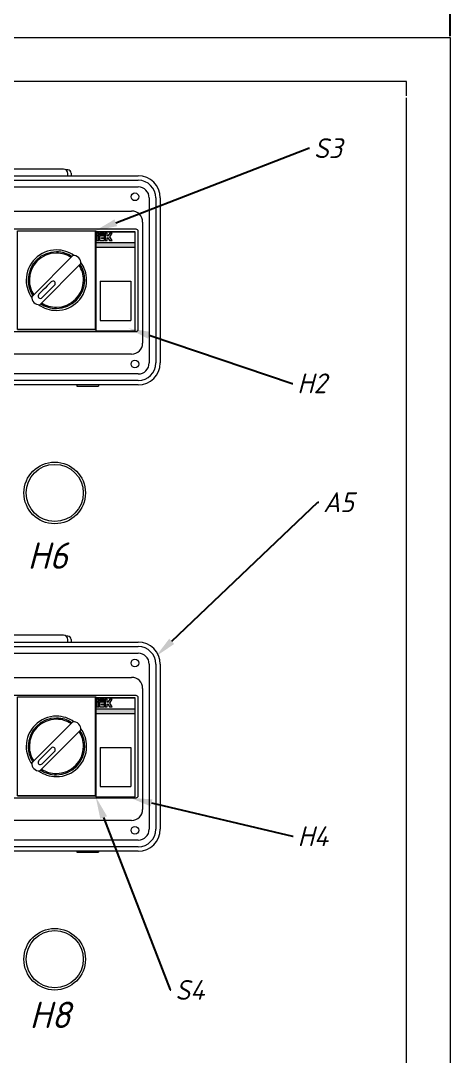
# Model space of a CAD drawing. Extents: x -319 to 3117, y -991 to 292.
# Drawn here: x 1936.3 to 2131.8, y -466.7 to 3.9 of the extents above; entities that cross this region are included whole.
import ezdxf
from ezdxf import colors
from ezdxf.entities.mleader import LeaderData, LeaderLine
from ezdxf.math import Vec2, Vec3

# ---------------------------------------------------------------- set-up
doc = ezdxf.new("R2010")
doc.units = 0
doc.layers.get('0').update_dxf_attribs({"lineweight": 15})
doc.styles.get("Standard").update_dxf_attribs({"font": 'GOST_Common Italic_0.ttf'})
doc.dimstyles.new('ISO-25', dxfattribs={"dimtxt": 2.5, "dimasz": 2.5, "dimexe": 1.25, "dimexo": 0.625, "dimtad": 1, "dimtxsty": 'Standard', "dimcen": 2.5, "dimadec": 0, "dimazin": 0, "dimtfac": 1, "dimtmove": 0, "dimatfit": 3, "dimfxl": 1, "dimarcsym": 0})

# ---------------------------------------------------------------- blocks, each defined once
blk = doc.blocks.new('*D170')
at = {"color": 0, "lineweight": -2, "transparency": 16777216}
for p, q in [((1631.77, -3.01), (1631.77, 110.27)), ((1641.77, 109.02), (2121.77, 109.02)), ((2131.77, -3.01), (2131.77, 110.27))]:
    blk.add_line(p, q, dxfattribs=at)
at = {"color": 0, "transparency": 16777216}
for points in [[(1641.77, 110.69), (1641.77, 107.36), (1631.77, 109.02)], [(2121.77, 110.69), (2121.77, 107.36), (2131.77, 109.02)]]:
    blk.add_solid(points, dxfattribs=at)
at = {"layer": 'Defpoints', "color": 0, "transparency": 16777216}
for p in [(2131.77, 109.02), (1631.77, -3.64), (2131.77, -3.64)]:
    blk.add_point(p, dxfattribs=at)
at = {"color": 0, "transparency": 16777216, "insert": (1881.77, 114.65), "char_height": 10, "attachment_point": 5}
blk.add_mtext('500', dxfattribs=at)

msp = doc.modelspace()

# ---------------------------------------------------------------- hatches: boundary and pattern name
at = {"lineweight": 15}
h = msp.add_hatch(color=8, dxfattribs=at)
h.paths.add_polyline_path([(1971.86, -93.782), (1970.918, -93.782), (1970.918, -95.997), (1971.86, -95.997)])
h.paths.add_polyline_path([(1971.86, -93.484), (1971.86, -92.547), (1970.918, -92.547), (1970.918, -93.484)])
edge = h.paths.add_edge_path()
edge.add_spline(control_points=[(1972.169, -93.772), (1972.169, -93.772), (1974.392, -93.772), (1974.392, -93.772), (1974.392, -93.772), (1974.392, -93.772), (1974.392, -94.719), (1974.392, -94.719), (1974.392, -94.719), (1974.392, -94.719), (1973.121, -94.72), (1973.121, -94.72), (1973.121, -94.72), (1973.121, -94.72), (1973.121, -95.041), (1973.121, -95.041), (1973.121, -95.041), (1973.121, -95.041), (1974.392, -95.038), (1974.392, -95.038), (1974.392, -95.038), (1974.392, -95.038), (1974.392, -95.975), (1974.392, -95.975), (1974.392, -95.975), (1974.392, -95.975), (1972.169, -95.975), (1972.169, -95.975), (1972.169, -95.975), (1972.169, -95.975), (1972.169, -93.772), (1972.169, -93.772)], knot_values=[0, 0, 0, 0, 0.125, 0.125, 0.125, 0.1251, 0.25, 0.25, 0.25, 0.2501, 0.375, 0.375, 0.375, 0.3751, 0.5, 0.5, 0.5, 0.5001, 0.625, 0.625, 0.625, 0.6251, 0.75, 0.75, 0.75, 0.7501, 0.875, 0.875, 0.875, 0.8751, 1, 1, 1, 1], degree=3, periodic=0)
edge = h.paths.add_edge_path()
edge.add_spline(control_points=[(1977.956, -95.937), (1977.956, -95.937), (1976.795, -94.266), (1976.795, -94.266), (1976.795, -94.266), (1976.795, -94.266), (1977.948, -92.547), (1977.948, -92.547), (1977.948, -92.547), (1977.948, -92.547), (1976.81, -92.547), (1976.81, -92.547), (1976.81, -92.547), (1976.81, -92.547), (1975.992, -93.786), (1975.992, -93.786), (1975.992, -93.786), (1975.992, -93.786), (1975.663, -93.786), (1975.663, -93.786), (1975.663, -93.786), (1975.663, -93.786), (1975.657, -92.547), (1975.657, -92.547), (1975.657, -92.547), (1975.657, -92.547), (1974.721, -92.547), (1974.721, -92.547), (1974.721, -92.547), (1974.721, -95.946), (1974.721, -95.946), (1974.721, -95.946), (1974.721, -95.946), (1974.721, -95.946), (1974.721, -95.946)], knot_values=[0.9230769, 0.9230769, 0.9230769, 0.9230769, 1, 1, 1, 1.0001, 1.0769231, 1.0769231, 1.0769231, 1.0770231, 1.1538461, 1.1538461, 1.1538461, 1.1539461, 1.2307692, 1.2307692, 1.2307692, 1.2308692, 1.3076923, 1.3076923, 1.3076923, 1.3077923, 1.3846154, 1.3846154, 1.3846154, 1.3847154, 1.4615385, 1.4615385, 1.4615385, 1.5, 1.5, 1.5, 1.5001, 1.5384615, 1.5384615, 1.5384615, 1.5384615], degree=3, periodic=0)
edge.add_spline(control_points=[(1974.721, -95.946), (1974.721, -95.946), (1975.667, -95.946), (1975.667, -95.946), (1975.667, -95.946), (1975.667, -95.946), (1975.668, -94.743), (1975.668, -94.743), (1975.668, -94.743), (1975.668, -94.743), (1975.995, -94.743), (1975.995, -94.743), (1975.995, -94.743), (1975.995, -94.743), (1976.772, -95.936), (1976.772, -95.936), (1976.772, -95.936), (1976.772, -95.936), (1977.956, -95.937), (1977.956, -95.937), (1977.956, -95.937), (1977.956, -95.937), (1977.956, -95.937), (1977.956, -95.937)], knot_values=[0.5384615, 0.5384615, 0.5384615, 0.5384615, 0.6153846, 0.6153846, 0.6153846, 0.6154846, 0.6923077, 0.6923077, 0.6923077, 0.6924077, 0.7692308, 0.7692308, 0.7692308, 0.7693308, 0.8461538, 0.8461538, 0.8461538, 0.8462538, 0.8846154, 0.8846154, 0.8846154, 0.8847154, 0.9230769, 0.9230769, 0.9230769, 0.9230769], degree=3, periodic=0)
for points in [[(1972.189, -92.547), (1972.189, -93.474), (1974.392, -93.474), (1974.392, -92.547)], [(1988.449, -98.982), (1988.449, -96.828), (1970.449, -96.828), (1970.449, -98.982)], [(1972.189, -304.432), (1972.189, -305.359), (1974.392, -305.359), (1974.392, -304.432)], [(1988.449, -310.868), (1988.449, -308.713), (1970.449, -308.713), (1970.449, -310.868)]]:
    msp.add_hatch(color=2, dxfattribs=at).paths.add_polyline_path(points)
h = msp.add_hatch(color=8, dxfattribs=at)
h.paths.add_polyline_path([(1971.86, -305.667), (1970.918, -305.667), (1970.918, -307.882), (1971.86, -307.882)])
h.paths.add_polyline_path([(1971.86, -305.369), (1971.86, -304.432), (1970.918, -304.432), (1970.918, -305.369)])
edge = h.paths.add_edge_path()
edge.add_spline(control_points=[(1972.169, -305.657), (1972.169, -305.657), (1974.392, -305.657), (1974.392, -305.657), (1974.392, -305.657), (1974.392, -305.657), (1974.392, -306.604), (1974.392, -306.604), (1974.392, -306.604), (1974.392, -306.604), (1973.121, -306.605), (1973.121, -306.605), (1973.121, -306.605), (1973.121, -306.605), (1973.121, -306.926), (1973.121, -306.926), (1973.121, -306.926), (1973.121, -306.926), (1974.392, -306.923), (1974.392, -306.923), (1974.392, -306.923), (1974.392, -306.923), (1974.392, -307.86), (1974.392, -307.86), (1974.392, -307.86), (1974.392, -307.86), (1972.169, -307.86), (1972.169, -307.86), (1972.169, -307.86), (1972.169, -307.86), (1972.169, -305.657), (1972.169, -305.657)], knot_values=[0, 0, 0, 0, 0.125, 0.125, 0.125, 0.1251, 0.25, 0.25, 0.25, 0.2501, 0.375, 0.375, 0.375, 0.3751, 0.5, 0.5, 0.5, 0.5001, 0.625, 0.625, 0.625, 0.6251, 0.75, 0.75, 0.75, 0.7501, 0.875, 0.875, 0.875, 0.8751, 1, 1, 1, 1], degree=3, periodic=0)
edge = h.paths.add_edge_path()
edge.add_spline(control_points=[(1977.956, -307.822), (1977.956, -307.822), (1976.795, -306.151), (1976.795, -306.151), (1976.795, -306.151), (1976.795, -306.151), (1977.948, -304.432), (1977.948, -304.432), (1977.948, -304.432), (1977.948, -304.432), (1976.81, -304.432), (1976.81, -304.432), (1976.81, -304.432), (1976.81, -304.432), (1975.992, -305.671), (1975.992, -305.671), (1975.992, -305.671), (1975.992, -305.671), (1975.663, -305.671), (1975.663, -305.671), (1975.663, -305.671), (1975.663, -305.671), (1975.657, -304.432), (1975.657, -304.432), (1975.657, -304.432), (1975.657, -304.432), (1974.721, -304.432), (1974.721, -304.432), (1974.721, -304.432), (1974.721, -307.831), (1974.721, -307.831), (1974.721, -307.831), (1974.721, -307.831), (1974.721, -307.831), (1974.721, -307.831)], knot_values=[0.9230769, 0.9230769, 0.9230769, 0.9230769, 1, 1, 1, 1.0001, 1.0769231, 1.0769231, 1.0769231, 1.0770231, 1.1538461, 1.1538461, 1.1538461, 1.1539461, 1.2307692, 1.2307692, 1.2307692, 1.2308692, 1.3076923, 1.3076923, 1.3076923, 1.3077923, 1.3846154, 1.3846154, 1.3846154, 1.3847154, 1.4615385, 1.4615385, 1.4615385, 1.5, 1.5, 1.5, 1.5001, 1.5384615, 1.5384615, 1.5384615, 1.5384615], degree=3, periodic=0)
edge.add_spline(control_points=[(1974.721, -307.831), (1974.721, -307.831), (1975.667, -307.831), (1975.667, -307.831), (1975.667, -307.831), (1975.667, -307.831), (1975.668, -306.628), (1975.668, -306.628), (1975.668, -306.628), (1975.668, -306.628), (1975.995, -306.628), (1975.995, -306.628), (1975.995, -306.628), (1975.995, -306.628), (1976.772, -307.821), (1976.772, -307.821), (1976.772, -307.821), (1976.772, -307.821), (1977.956, -307.822), (1977.956, -307.822), (1977.956, -307.822), (1977.956, -307.822), (1977.956, -307.822), (1977.956, -307.822)], knot_values=[0.5384615, 0.5384615, 0.5384615, 0.5384615, 0.6153846, 0.6153846, 0.6153846, 0.6154846, 0.6923077, 0.6923077, 0.6923077, 0.6924077, 0.7692308, 0.7692308, 0.7692308, 0.7693308, 0.8461538, 0.8461538, 0.8461538, 0.8462538, 0.8846154, 0.8846154, 0.8846154, 0.8847154, 0.9230769, 0.9230769, 0.9230769, 0.9230769], degree=3, periodic=0)

# ---------------------------------------------------------------- linework, layer by layer
at = {"color": 0, "linetype": 'Continuous', "lineweight": 20, "extrusion": (0, 1, -2.22045e-16)}
for p, q in [((1631.768, -3.639), (2131.768, -3.639)), ((2131.768, -3.639), (2131.768, -30.139)), ((2111.768, -23.639), (1651.768, -23.639)), ((2111.768, -30.139), (2111.768, -23.639)), ((2111.768, -570.139), (2111.768, -31.139)), ((2131.768, -30.139), (2131.768, -653.639))]:
    msp.add_line(p, q, dxfattribs=at)
at = {"color": 0, "lineweight": 15}
for p, q in [((1955.768, -63.451), (1924.768, -63.451)), ((1957.768, -63.843), (1956.959, -63.843)), ((1957.768, -66.568), (1957.768, -65.443)), ((1959.268, -65.337), (1959.268, -66.568)), ((1773.768, -66.568), (1989.768, -66.568)), ((1773.768, -68.568), (1989.768, -68.568)), ((1773.768, -71.568), (1989.768, -71.568)), ((1994.768, -76.568), (1994.768, -151.568)), ((1997.768, -76.568), (1997.768, -151.568)), ((1999.768, -76.568), (1999.768, -151.568)), ((1776.768, -82.568), (1986.768, -82.568)), ((1991.768, -87.568), (1991.768, -142.568)), ((1975.518, -90.818), (1798.018, -90.818)), ((1970.449, -91.936), (1988.449, -91.936)), ((1983.518, -90.818), (1975.518, -90.818)), ((1979.451, -90.818), (1976.201, -90.818)), ((1988.768, -90.818), (1983.518, -90.818)), ((1989.768, -136.318), (1989.768, -91.818)), ((1972.449, -114.436), (1986.449, -114.436)), ((1972.449, -114.436), (1972.449, -132.241)), ((1986.449, -114.436), (1986.449, -132.241)), ((1972.449, -132.241), (1986.449, -132.241)), ((1798.018, -137.318), (1975.518, -137.318)), ((1970.449, -136.936), (1988.449, -136.936)), ((1975.518, -137.318), (1983.518, -137.318)), ((1976.201, -137.318), (1979.451, -137.318)), ((1983.518, -137.318), (1988.768, -137.318)), ((1986.768, -147.568), (1776.768, -147.568)), ((1989.768, -156.568), (1773.768, -156.568)), ((1989.768, -159.568), (1773.768, -159.568)), ((1989.768, -161.568), (1773.768, -161.568)), ((1961.768, -161.568), (1961.768, -161.641)), ((1961.768, -161.641), (1961.768, -162.068)), ((1961.768, -162.068), (1971.768, -162.068)), ((1971.768, -161.568), (1971.768, -161.641)), ((1971.768, -161.641), (1971.768, -162.068)), ((1955.768, -275.336), (1924.768, -275.336)), ((1957.768, -275.728), (1956.959, -275.728)), ((1957.768, -278.453), (1957.768, -277.328)), ((1959.268, -277.222), (1959.268, -278.453)), ((1773.768, -278.453), (1989.768, -278.453)), ((1773.768, -280.453), (1989.768, -280.453)), ((1773.768, -283.453), (1989.768, -283.453)), ((1994.768, -288.453), (1994.768, -363.453)), ((1997.768, -288.453), (1997.768, -363.453)), ((1999.768, -288.453), (1999.768, -363.453)), ((1776.768, -294.453), (1986.768, -294.453)), ((1991.768, -299.453), (1991.768, -354.453)), ((1975.518, -302.703), (1798.018, -302.703)), ((1970.449, -303.821), (1988.449, -303.821)), ((1983.518, -302.703), (1975.518, -302.703)), ((1979.451, -302.703), (1976.201, -302.703)), ((1988.768, -302.703), (1983.518, -302.703)), ((1989.768, -348.203), (1989.768, -303.703)), ((1972.449, -326.321), (1986.449, -326.321)), ((1972.449, -326.321), (1972.449, -344.126)), ((1986.449, -326.321), (1986.449, -344.126)), ((1972.449, -344.126), (1986.449, -344.126)), ((1798.018, -349.203), (1975.518, -349.203)), ((1970.449, -348.821), (1988.449, -348.821)), ((1975.518, -349.203), (1983.518, -349.203)), ((1976.201, -349.203), (1979.451, -349.203)), ((1983.518, -349.203), (1988.768, -349.203)), ((1986.768, -359.453), (1776.768, -359.453)), ((1989.768, -368.453), (1773.768, -368.453)), ((1989.768, -371.453), (1773.768, -371.453)), ((1989.768, -373.453), (1773.768, -373.453)), ((1961.768, -373.453), (1961.768, -373.526)), ((1961.768, -373.526), (1961.768, -373.953)), ((1961.768, -373.953), (1971.768, -373.953)), ((1971.768, -373.453), (1971.768, -373.526)), ((1971.768, -373.526), (1971.768, -373.953))]:
    msp.add_line(p, q, dxfattribs=at)
at = {"color": 2, "lineweight": 15}
for p, q in [((1970.449, -96.828), (1988.449, -96.828)), ((1970.449, -98.982), (1988.449, -98.982)), ((1970.449, -308.713), (1988.449, -308.713)), ((1970.449, -310.868), (1988.449, -310.868))]:
    msp.add_line(p, q, dxfattribs=at)
at = {"lineweight": 15}
for points in [[(1934.819, -91.488), (1970.248, -91.488), (1970.248, -136.379), (1934.819, -136.379)], [(1934.819, -303.373), (1970.248, -303.373), (1970.248, -348.264), (1934.819, -348.264)]]:
    msp.add_lwpolyline(points, close=True, dxfattribs=at)
at = {"color": 0, "lineweight": 15}
for points in [[(1970.449, -136.936), (1988.449, -136.936), (1988.449, -91.936), (1970.449, -91.936)], [(1970.449, -348.821), (1988.449, -348.821), (1988.449, -303.821), (1970.449, -303.821)]]:
    msp.add_lwpolyline(points, close=True, dxfattribs=at)
at = {"color": 9, "lineweight": 15}
for points in [[(1970.918, -93.484), (1971.86, -93.484), (1971.86, -92.547), (1970.918, -92.547), (1970.918, -93.484)], [(1970.918, -95.997), (1971.86, -95.997), (1971.86, -93.782), (1970.918, -93.782), (1970.918, -95.997)], [(1970.918, -305.369), (1971.86, -305.369), (1971.86, -304.432), (1970.918, -304.432), (1970.918, -305.369)], [(1970.918, -307.882), (1971.86, -307.882), (1971.86, -305.667), (1970.918, -305.667), (1970.918, -307.882)]]:
    msp.add_lwpolyline(points, close=True, dxfattribs=at)
at = {"color": 2, "lineweight": 15}
for points in [[(1972.189, -93.474), (1974.392, -93.474), (1974.392, -92.547), (1972.189, -92.547), (1972.189, -93.474)], [(1972.189, -305.359), (1974.392, -305.359), (1974.392, -304.432), (1972.189, -304.432), (1972.189, -305.359)]]:
    msp.add_lwpolyline(points, close=True, dxfattribs=at)
at = {"color": 0, "lineweight": 15}
for centre in [(1988.268, -76.068), (1988.268, -152.068), (1988.268, -287.953), (1988.268, -363.953)]:
    msp.add_circle(centre, 1.75, dxfattribs=at)
at = {"lineweight": 15}
for centre, radius in [((1951.768, -210.658), 14), ((1951.768, -210.658), 13), ((1951.768, -422.543), 14), ((1951.768, -422.543), 13)]:
    msp.add_circle(centre, radius, dxfattribs=at)
at = {"color": 0, "lineweight": 15}
for centre, radius, start, end in [((1955.771, -65.447), 1.996, 0.10921, 90.10913), ((1957.77, -65.34), 1.497, 0.10947, 90.10909), ((1989.768, -76.568), 10, 0, 90), ((1989.768, -76.568), 8, 0, 90), ((1989.768, -76.568), 5, 0, 90), ((1986.768, -87.568), 5, 0, 90), ((1988.768, -91.818), 1, 0, 90), ((1988.768, -136.318), 1, 270, 0), ((1986.768, -142.568), 5, 270, 0), ((1989.768, -151.568), 5, 270, 0), ((1989.768, -151.568), 8, 270, 0), ((1989.768, -151.568), 10, 270, 0), ((1955.771, -277.332), 1.996, 0.10921, 90.10913), ((1957.77, -277.225), 1.497, 0.10947, 90.10909), ((1989.768, -288.453), 10, 0, 90), ((1989.768, -288.453), 8, 0, 90), ((1989.768, -288.453), 5, 0, 90), ((1986.768, -299.453), 5, 0, 90), ((1988.768, -303.703), 1, 0, 90), ((1988.768, -348.203), 1, 270, 0), ((1986.768, -354.453), 5, 270, 0), ((1989.768, -363.453), 5, 270, 0), ((1989.768, -363.453), 8, 270, 0), ((1989.768, -363.453), 10, 270, 0)]:
    msp.add_arc(centre, radius, start, end, dxfattribs=at)
at = {"lineweight": 15}
for points in [[(1934.819, -91.488), (1934.819, -91.488), (1952.634, -91.488), (1952.634, -91.488)], [(1952.634, -91.488), (1952.634, -91.488), (1970.449, -91.488), (1970.449, -91.488)], [(1970.449, -91.488), (1970.449, -91.488), (1970.449, -119.48), (1970.449, -119.48)], [(1970.449, -114.436), (1970.449, -114.436), (1970.449, -114.436), (1970.449, -114.436)], [(1970.449, -119.48), (1970.449, -119.48), (1970.449, -136.379), (1970.449, -136.379)], [(1970.449, -128.615), (1970.449, -128.615), (1970.449, -128.615), (1970.449, -128.615)], [(1934.819, -136.379), (1934.819, -136.379), (1952.634, -136.379), (1952.634, -136.379)], [(1952.433, -136.379), (1952.433, -136.379), (1952.433, -136.379), (1952.433, -136.379)], [(1952.634, -136.379), (1952.634, -136.379), (1970.449, -136.379), (1970.449, -136.379)], [(1970.248, -134.38), (1970.248, -134.38), (1970.248, -134.38), (1970.248, -134.38)], [(1970.248, -136.379), (1970.248, -136.379), (1970.248, -136.379), (1970.248, -136.379)], [(1934.819, -303.373), (1934.819, -303.373), (1952.634, -303.373), (1952.634, -303.373)], [(1952.634, -303.373), (1952.634, -303.373), (1970.449, -303.373), (1970.449, -303.373)], [(1970.449, -303.373), (1970.449, -303.373), (1970.449, -331.366), (1970.449, -331.366)], [(1970.449, -326.321), (1970.449, -326.321), (1970.449, -326.321), (1970.449, -326.321)], [(1970.449, -331.366), (1970.449, -331.366), (1970.449, -348.264), (1970.449, -348.264)], [(1970.449, -340.501), (1970.449, -340.501), (1970.449, -340.501), (1970.449, -340.501)], [(1970.248, -346.265), (1970.248, -346.265), (1970.248, -346.265), (1970.248, -346.265)], [(1934.819, -348.264), (1934.819, -348.264), (1952.634, -348.264), (1952.634, -348.264)], [(1952.433, -348.264), (1952.433, -348.264), (1952.433, -348.264), (1952.433, -348.264)], [(1952.634, -348.264), (1952.634, -348.264), (1970.449, -348.264), (1970.449, -348.264)], [(1970.248, -348.264), (1970.248, -348.264), (1970.248, -348.264), (1970.248, -348.264)]]:
    msp.add_open_spline(points, degree=3, dxfattribs=at)
at = {"color": 9, "lineweight": 15}
for points, knots in [([(1972.169, -93.772), (1972.169, -93.772), (1974.392, -93.772), (1974.392, -93.772), (1974.392, -93.772), (1974.392, -93.772), (1974.392, -94.719), (1974.392, -94.719), (1974.392, -94.719), (1974.392, -94.719), (1973.121, -94.72), (1973.121, -94.72), (1973.121, -94.72), (1973.121, -94.72), (1973.121, -95.041), (1973.121, -95.041), (1973.121, -95.041), (1973.121, -95.041), (1974.392, -95.038), (1974.392, -95.038), (1974.392, -95.038), (1974.392, -95.038), (1974.392, -95.975), (1974.392, -95.975), (1974.392, -95.975), (1974.392, -95.975), (1972.169, -95.975), (1972.169, -95.975), (1972.169, -95.975), (1972.169, -95.975), (1972.169, -93.772), (1972.169, -93.772)], [0, 0, 0, 0, 0.125, 0.125, 0.125, 0.125, 0.25, 0.25, 0.25, 0.25, 0.375, 0.375, 0.375, 0.375, 0.5, 0.5, 0.5, 0.5, 0.625, 0.625, 0.625, 0.625, 0.75, 0.75, 0.75, 0.75, 0.875, 0.875, 0.875, 0.875, 1, 1, 1, 1]), ([(1974.721, -92.547), (1974.721, -92.547), (1975.657, -92.547), (1975.657, -92.547), (1975.657, -92.547), (1975.657, -92.547), (1975.663, -93.786), (1975.663, -93.786), (1975.663, -93.786), (1975.663, -93.786), (1975.992, -93.786), (1975.992, -93.786), (1975.992, -93.786), (1975.992, -93.786), (1976.81, -92.547), (1976.81, -92.547), (1976.81, -92.547), (1976.81, -92.547), (1977.948, -92.547), (1977.948, -92.547), (1977.948, -92.547), (1977.948, -92.547), (1976.795, -94.266), (1976.795, -94.266), (1976.795, -94.266), (1976.795, -94.266), (1977.956, -95.937), (1977.956, -95.937), (1977.956, -95.937), (1977.956, -95.937), (1976.772, -95.936), (1976.772, -95.936), (1976.772, -95.936), (1976.772, -95.936), (1975.995, -94.743), (1975.995, -94.743), (1975.995, -94.743), (1975.995, -94.743), (1975.668, -94.743), (1975.668, -94.743), (1975.668, -94.743), (1975.668, -94.743), (1975.667, -95.946), (1975.667, -95.946), (1975.667, -95.946), (1975.667, -95.946), (1974.721, -95.946), (1974.721, -95.946), (1974.721, -95.946), (1974.721, -95.946), (1974.721, -92.547), (1974.721, -92.547)], [0, 0, 0, 0, 0.0769231, 0.0769231, 0.0769231, 0.0769231, 0.1538462, 0.1538462, 0.1538462, 0.1538462, 0.2307692, 0.2307692, 0.2307692, 0.2307692, 0.3076923, 0.3076923, 0.3076923, 0.3076923, 0.3846154, 0.3846154, 0.3846154, 0.3846154, 0.4615385, 0.4615385, 0.4615385, 0.4615385, 0.5384615, 0.5384615, 0.5384615, 0.5384615, 0.6153846, 0.6153846, 0.6153846, 0.6153846, 0.6923077, 0.6923077, 0.6923077, 0.6923077, 0.7692308, 0.7692308, 0.7692308, 0.7692308, 0.8461538, 0.8461538, 0.8461538, 0.8461539, 0.9230769, 0.9230769, 0.9230769, 0.9230769, 1, 1, 1, 1]), ([(1972.169, -305.657), (1972.169, -305.657), (1974.392, -305.657), (1974.392, -305.657), (1974.392, -305.657), (1974.392, -305.657), (1974.392, -306.604), (1974.392, -306.604), (1974.392, -306.604), (1974.392, -306.604), (1973.121, -306.605), (1973.121, -306.605), (1973.121, -306.605), (1973.121, -306.605), (1973.121, -306.926), (1973.121, -306.926), (1973.121, -306.926), (1973.121, -306.926), (1974.392, -306.923), (1974.392, -306.923), (1974.392, -306.923), (1974.392, -306.923), (1974.392, -307.86), (1974.392, -307.86), (1974.392, -307.86), (1974.392, -307.86), (1972.169, -307.86), (1972.169, -307.86), (1972.169, -307.86), (1972.169, -307.86), (1972.169, -305.657), (1972.169, -305.657)], [0, 0, 0, 0, 0.125, 0.125, 0.125, 0.125, 0.25, 0.25, 0.25, 0.25, 0.375, 0.375, 0.375, 0.375, 0.5, 0.5, 0.5, 0.5, 0.625, 0.625, 0.625, 0.625, 0.75, 0.75, 0.75, 0.75, 0.875, 0.875, 0.875, 0.875, 1, 1, 1, 1]), ([(1974.721, -304.432), (1974.721, -304.432), (1975.657, -304.432), (1975.657, -304.432), (1975.657, -304.432), (1975.657, -304.432), (1975.663, -305.671), (1975.663, -305.671), (1975.663, -305.671), (1975.663, -305.671), (1975.992, -305.671), (1975.992, -305.671), (1975.992, -305.671), (1975.992, -305.671), (1976.81, -304.432), (1976.81, -304.432), (1976.81, -304.432), (1976.81, -304.432), (1977.948, -304.432), (1977.948, -304.432), (1977.948, -304.432), (1977.948, -304.432), (1976.795, -306.151), (1976.795, -306.151), (1976.795, -306.151), (1976.795, -306.151), (1977.956, -307.822), (1977.956, -307.822), (1977.956, -307.822), (1977.956, -307.822), (1976.772, -307.821), (1976.772, -307.821), (1976.772, -307.821), (1976.772, -307.821), (1975.995, -306.628), (1975.995, -306.628), (1975.995, -306.628), (1975.995, -306.628), (1975.668, -306.628), (1975.668, -306.628), (1975.668, -306.628), (1975.668, -306.628), (1975.667, -307.831), (1975.667, -307.831), (1975.667, -307.831), (1975.667, -307.831), (1974.721, -307.831), (1974.721, -307.831), (1974.721, -307.831), (1974.721, -307.831), (1974.721, -304.432), (1974.721, -304.432)], [0, 0, 0, 0, 0.0769231, 0.0769231, 0.0769231, 0.0769231, 0.1538462, 0.1538462, 0.1538462, 0.1538462, 0.2307692, 0.2307692, 0.2307692, 0.2307692, 0.3076923, 0.3076923, 0.3076923, 0.3076923, 0.3846154, 0.3846154, 0.3846154, 0.3846154, 0.4615385, 0.4615385, 0.4615385, 0.4615385, 0.5384615, 0.5384615, 0.5384615, 0.5384615, 0.6153846, 0.6153846, 0.6153846, 0.6153846, 0.6923077, 0.6923077, 0.6923077, 0.6923077, 0.7692308, 0.7692308, 0.7692308, 0.7692308, 0.8461538, 0.8461538, 0.8461538, 0.8461539, 0.9230769, 0.9230769, 0.9230769, 0.9230769, 1, 1, 1, 1])]:
    msp.add_open_spline(points, degree=3, knots=knots, dxfattribs=at)
at = {"lineweight": 15}
for points, knots in [([(1960.512, -102.742), (1958.267, -101.147), (1955.523, -100.209), (1952.56, -100.209), (1952.56, -100.209), (1944.971, -100.209), (1938.816, -106.364), (1938.816, -113.953), (1938.816, -113.953), (1938.816, -116.914), (1939.753, -119.656), (1941.346, -121.9)], [1.32191746, 1.32191746, 1.32191746, 1.32191746, 1.4, 1.4, 1.4, 1.40000001, 1.6, 1.6, 1.6, 1.60000001, 1.67802251, 1.67802251, 1.67802251, 1.67802251]), ([(1959.642, -103.198), (1957.61, -101.858), (1955.176, -101.077), (1952.56, -101.077), (1952.56, -101.077), (1945.449, -101.077), (1939.684, -106.843), (1939.684, -113.953), (1939.684, -113.953), (1939.684, -116.569), (1940.465, -119.003), (1941.806, -121.035)], [0.32641471, 0.32641471, 0.32641471, 0.32641471, 0.4, 0.4, 0.4, 0.40000001, 0.6, 0.6, 0.6, 0.60000001, 0.67358849, 0.67358849, 0.67358849, 0.67358849]), ([(1959.235, -103.605), (1957.312, -102.362), (1955.02, -101.64), (1952.56, -101.64), (1952.56, -101.64), (1945.761, -101.64), (1940.246, -107.154), (1940.246, -113.953), (1940.246, -113.953), (1940.246, -116.413), (1940.968, -118.705), (1942.212, -120.628)], [0.32763911, 0.32763911, 0.32763911, 0.32763911, 0.4, 0.4, 0.4, 0.40000001, 0.6, 0.6, 0.6, 0.60000001, 0.67237077, 0.67237077, 0.67237077, 0.67237077]), ([(1959.235, -103.605), (1957.312, -102.362), (1955.02, -101.64), (1952.56, -101.64), (1952.56, -101.64), (1945.761, -101.64), (1940.246, -107.154), (1940.246, -113.953), (1940.246, -113.953), (1940.246, -116.413), (1940.968, -118.705), (1942.212, -120.628)], [0.3276387, 0.3276387, 0.3276387, 0.3276387, 0.4, 0.4, 0.4, 0.40000001, 0.6, 0.6, 0.6, 0.60000001, 0.67237077, 0.67237077, 0.67237077, 0.67237077]), ([(1963.698, -106.4), (1963.698, -106.4), (1944.994, -125.104), (1944.994, -125.104), (1944.994, -125.104), (1942.955, -125.204), (1941.134, -123.383), (1941.364, -121.476), (1941.364, -121.476), (1941.364, -121.476), (1960.068, -102.772), (1960.068, -102.772), (1960.068, -102.772), (1961.92, -102.461), (1963.96, -104.587), (1963.698, -106.4), (1963.698, -106.4), (1963.698, -106.4), (1963.698, -106.4), (1963.698, -106.4)], [0, 0, 0, 0, 0.2, 0.2, 0.2, 0.2, 0.4, 0.4, 0.4, 0.4, 0.6, 0.6, 0.6, 0.6, 0.8, 0.8, 0.8, 0.8, 1, 1, 1, 1]), ([(1944.508, -125.092), (1946.771, -126.731), (1949.553, -127.697), (1952.56, -127.697), (1952.56, -127.697), (1952.56, -127.697), (1952.56, -127.697), (1952.56, -127.697), (1960.15, -127.697), (1966.304, -121.542), (1966.304, -113.953), (1966.304, -113.953), (1966.304, -110.956), (1965.344, -108.183), (1963.716, -105.924)], [0.72075517, 0.72075517, 0.72075517, 0.72075517, 0.8, 0.8, 0.8, 0.80000001, 1, 1, 1, 1.2, 1.2, 1.2, 1.20000001, 1.27897626, 1.27897626, 1.27897626, 1.27897626]), ([(1945.425, -124.672), (1947.467, -126.035), (1949.921, -126.829), (1952.56, -126.829), (1952.56, -126.829), (1952.56, -126.829), (1952.56, -126.829), (1952.56, -126.829), (1959.67, -126.829), (1965.435, -121.062), (1965.435, -113.953), (1965.435, -113.953), (1965.435, -111.314), (1964.641, -108.861), (1963.279, -106.819)], [0.72577342, 0.72577342, 0.72577342, 0.72577342, 0.8, 0.8, 0.8, 0.80000001, 1, 1, 1, 1.2, 1.2, 1.2, 1.20000001, 1.27421801, 1.27421801, 1.27421801, 1.27421801]), ([(1945.832, -124.266), (1947.766, -125.53), (1950.077, -126.265), (1952.56, -126.265), (1952.56, -126.265), (1952.56, -126.265), (1952.56, -126.265), (1952.56, -126.265), (1959.36, -126.265), (1964.873, -120.752), (1964.873, -113.953), (1964.873, -113.953), (1964.873, -111.47), (1964.138, -109.159), (1962.873, -107.225)], [0.72696784, 0.72696784, 0.72696784, 0.72696784, 0.8, 0.8, 0.8, 0.80000001, 1, 1, 1, 1.2, 1.2, 1.2, 1.20000001, 1.27302874, 1.27302874, 1.27302874, 1.27302874]), ([(1945.832, -124.266), (1947.766, -125.53), (1950.077, -126.265), (1952.56, -126.265), (1952.56, -126.265), (1952.56, -126.265), (1952.56, -126.265), (1952.56, -126.265), (1959.36, -126.265), (1964.873, -120.752), (1964.873, -113.953), (1964.873, -113.953), (1964.873, -111.47), (1964.138, -109.159), (1962.873, -107.225)], [0.72696784, 0.72696784, 0.72696784, 0.72696784, 0.8, 0.8, 0.8, 0.80000001, 1, 1, 1, 1.2, 1.2, 1.2, 1.20000001, 1.27302801, 1.27302801, 1.27302801, 1.27302801]), ([(1951.646, -116.284), (1951.646, -116.284), (1946.121, -121.809), (1946.121, -121.809), (1946.121, -121.809), (1945.648, -122.281), (1944.957, -122.362), (1944.585, -121.987), (1944.585, -121.987), (1944.585, -121.987), (1944.433, -121.838), (1944.433, -121.838), (1944.433, -121.838), (1944.06, -121.463), (1944.139, -120.772), (1944.611, -120.299), (1944.611, -120.299), (1944.611, -120.299), (1950.136, -114.775), (1950.136, -114.775), (1950.136, -114.775), (1950.608, -114.303), (1951.3, -114.223), (1951.673, -114.596), (1951.673, -114.596), (1951.673, -114.596), (1951.824, -114.747), (1951.824, -114.747), (1951.824, -114.747), (1952.198, -115.121), (1952.118, -115.812), (1951.646, -116.284), (1951.646, -116.284), (1951.646, -116.284), (1951.646, -116.284), (1951.646, -116.284)], [0, 0, 0, 0, 0.1111111, 0.1111111, 0.1111111, 0.1111111, 0.2222222, 0.2222222, 0.2222222, 0.2222222, 0.3333333, 0.3333333, 0.3333333, 0.3333333, 0.4444444, 0.4444444, 0.4444444, 0.4444445, 0.5555556, 0.5555556, 0.5555556, 0.5555556, 0.6666667, 0.6666667, 0.6666667, 0.6666667, 0.7777778, 0.7777778, 0.7777778, 0.7777778, 0.8888889, 0.8888889, 0.8888889, 0.8888889, 1, 1, 1, 1]), ([(1960.512, -314.627), (1958.267, -313.032), (1955.523, -312.094), (1952.56, -312.094), (1952.56, -312.094), (1944.971, -312.094), (1938.816, -318.249), (1938.816, -325.838), (1938.816, -325.838), (1938.816, -328.799), (1939.753, -331.541), (1941.346, -333.785)], [1.32191746, 1.32191746, 1.32191746, 1.32191746, 1.4, 1.4, 1.4, 1.40000001, 1.6, 1.6, 1.6, 1.60000001, 1.67802251, 1.67802251, 1.67802251, 1.67802251]), ([(1959.642, -315.084), (1957.61, -313.743), (1955.176, -312.962), (1952.56, -312.962), (1952.56, -312.962), (1945.449, -312.962), (1939.684, -318.728), (1939.684, -325.838), (1939.684, -325.838), (1939.684, -328.454), (1940.465, -330.888), (1941.806, -332.92)], [0.32641471, 0.32641471, 0.32641471, 0.32641471, 0.4, 0.4, 0.4, 0.40000001, 0.6, 0.6, 0.6, 0.60000001, 0.67358849, 0.67358849, 0.67358849, 0.67358849]), ([(1959.235, -315.49), (1957.312, -314.247), (1955.02, -313.525), (1952.56, -313.525), (1952.56, -313.525), (1945.761, -313.525), (1940.246, -319.039), (1940.246, -325.838), (1940.246, -325.838), (1940.246, -328.298), (1940.968, -330.59), (1942.212, -332.514)], [0.32763911, 0.32763911, 0.32763911, 0.32763911, 0.4, 0.4, 0.4, 0.40000001, 0.6, 0.6, 0.6, 0.60000001, 0.67237077, 0.67237077, 0.67237077, 0.67237077]), ([(1959.235, -315.49), (1957.312, -314.247), (1955.02, -313.525), (1952.56, -313.525), (1952.56, -313.525), (1945.761, -313.525), (1940.246, -319.039), (1940.246, -325.838), (1940.246, -325.838), (1940.246, -328.298), (1940.968, -330.59), (1942.212, -332.514)], [0.3276387, 0.3276387, 0.3276387, 0.3276387, 0.4, 0.4, 0.4, 0.40000001, 0.6, 0.6, 0.6, 0.60000001, 0.67237077, 0.67237077, 0.67237077, 0.67237077]), ([(1963.698, -318.285), (1963.698, -318.285), (1944.994, -336.989), (1944.994, -336.989), (1944.994, -336.989), (1942.955, -337.089), (1941.134, -335.268), (1941.364, -333.361), (1941.364, -333.361), (1941.364, -333.361), (1960.068, -314.657), (1960.068, -314.657), (1960.068, -314.657), (1961.92, -314.346), (1963.96, -316.472), (1963.698, -318.285), (1963.698, -318.285), (1963.698, -318.285), (1963.698, -318.285), (1963.698, -318.285)], [0, 0, 0, 0, 0.2, 0.2, 0.2, 0.2, 0.4, 0.4, 0.4, 0.4, 0.6, 0.6, 0.6, 0.6, 0.8, 0.8, 0.8, 0.8, 1, 1, 1, 1]), ([(1944.508, -336.977), (1946.771, -338.616), (1949.553, -339.582), (1952.56, -339.582), (1952.56, -339.582), (1952.56, -339.582), (1952.56, -339.582), (1952.56, -339.582), (1960.15, -339.582), (1966.304, -333.427), (1966.304, -325.838), (1966.304, -325.838), (1966.304, -322.841), (1965.344, -320.068), (1963.716, -317.809)], [0.72075517, 0.72075517, 0.72075517, 0.72075517, 0.8, 0.8, 0.8, 0.80000001, 1, 1, 1, 1.2, 1.2, 1.2, 1.20000001, 1.27897626, 1.27897626, 1.27897626, 1.27897626]), ([(1945.425, -336.557), (1947.467, -337.92), (1949.921, -338.714), (1952.56, -338.714), (1952.56, -338.714), (1952.56, -338.714), (1952.56, -338.714), (1952.56, -338.714), (1959.67, -338.714), (1965.435, -332.948), (1965.435, -325.838), (1965.435, -325.838), (1965.435, -323.2), (1964.641, -320.746), (1963.279, -318.704)], [0.72577342, 0.72577342, 0.72577342, 0.72577342, 0.8, 0.8, 0.8, 0.80000001, 1, 1, 1, 1.2, 1.2, 1.2, 1.20000001, 1.27421801, 1.27421801, 1.27421801, 1.27421801]), ([(1945.832, -336.151), (1947.766, -337.415), (1950.077, -338.151), (1952.56, -338.151), (1952.56, -338.151), (1952.56, -338.151), (1952.56, -338.151), (1952.56, -338.151), (1959.36, -338.151), (1964.873, -332.637), (1964.873, -325.838), (1964.873, -325.838), (1964.873, -323.355), (1964.138, -321.044), (1962.873, -319.11)], [0.72696784, 0.72696784, 0.72696784, 0.72696784, 0.8, 0.8, 0.8, 0.80000001, 1, 1, 1, 1.2, 1.2, 1.2, 1.20000001, 1.27302874, 1.27302874, 1.27302874, 1.27302874]), ([(1945.832, -336.151), (1947.766, -337.415), (1950.077, -338.151), (1952.56, -338.151), (1952.56, -338.151), (1952.56, -338.151), (1952.56, -338.151), (1952.56, -338.151), (1959.36, -338.151), (1964.873, -332.637), (1964.873, -325.838), (1964.873, -325.838), (1964.873, -323.355), (1964.138, -321.044), (1962.873, -319.11)], [0.72696784, 0.72696784, 0.72696784, 0.72696784, 0.8, 0.8, 0.8, 0.80000001, 1, 1, 1, 1.2, 1.2, 1.2, 1.20000001, 1.27302801, 1.27302801, 1.27302801, 1.27302801]), ([(1951.646, -328.169), (1951.646, -328.169), (1946.121, -333.694), (1946.121, -333.694), (1946.121, -333.694), (1945.648, -334.166), (1944.957, -334.247), (1944.585, -333.873), (1944.585, -333.873), (1944.585, -333.873), (1944.433, -333.723), (1944.433, -333.723), (1944.433, -333.723), (1944.06, -333.348), (1944.139, -332.657), (1944.611, -332.185), (1944.611, -332.185), (1944.611, -332.185), (1950.136, -326.66), (1950.136, -326.66), (1950.136, -326.66), (1950.608, -326.188), (1951.3, -326.108), (1951.673, -326.482), (1951.673, -326.482), (1951.673, -326.482), (1951.824, -326.632), (1951.824, -326.632), (1951.824, -326.632), (1952.198, -327.006), (1952.118, -327.697), (1951.646, -328.169), (1951.646, -328.169), (1951.646, -328.169), (1951.646, -328.169), (1951.646, -328.169)], [0, 0, 0, 0, 0.1111111, 0.1111111, 0.1111111, 0.1111111, 0.2222222, 0.2222222, 0.2222222, 0.2222222, 0.3333333, 0.3333333, 0.3333333, 0.3333333, 0.4444444, 0.4444444, 0.4444444, 0.4444445, 0.5555556, 0.5555556, 0.5555556, 0.5555556, 0.6666667, 0.6666667, 0.6666667, 0.6666667, 0.7777778, 0.7777778, 0.7777778, 0.7777778, 0.8888889, 0.8888889, 0.8888889, 0.8888889, 1, 1, 1, 1])]:
    msp.add_open_spline(points, degree=3, knots=knots, dxfattribs=at)

# ---------------------------------------------------------------- texts
at = {"lineweight": 15, "char_height": 12, "attachment_point": 1}
for s, heights, insert in [('H6', [15], (1939.497, -233.121)), ('H8', [0], (1940.374, -441.823))]:
    msp.add_mtext_dynamic_manual_height_columns(s, width=77.651, gutter_width=12.5, heights=heights, dxfattribs=dict(at, insert=insert))

# ---------------------------------------------------------------- dimensions: what is measured, and where the dimension line sits
dim = msp.add_linear_dim(base=(2131.768, 109.024), p1=(1631.768, -3.639), p2=(2131.768, -3.639), dimstyle='ISO-25', override={"dimtxt": 10, "dimasz": 10})
dim.commit()
dim.dimension.update_dxf_attribs({"geometry": '*D170', "text_midpoint": (1881.768, 109.024), "dimtype": 160})

# ---------------------------------------------------------------- leaders
at = {"lineweight": 15}
ml = msp.add_multileader_mtext('Standard', dxfattribs=at)
ml.set_content('S3', color=256)
ml.set_leader_properties()
ml.build(insert=Vec2(0, 0))
ml.multileader.update_dxf_attribs({"text_right_attachment_type": 6, "dogleg_length": 0.36, "arrow_head_size": 10})
ctx = ml.context
ctx.base_point, ctx.char_height, ctx.arrow_head_size, ctx.plane_origin = Vec3(2067.67, -53.98), 9, 10, Vec3(2293.189, 32.381)
ctx.right_attachment = 6
notes = []
notes.append((ctx, [(1, (1, 1, 0), (2067.31, -53.98), (1, 0), 0.36, [(0, [(1970.248, -91.488)], 0, [])])]))
ctx.mtext.insert, ctx.mtext.flow_direction = Vec3(2069.67, -49.48), 5
ml = msp.add_multileader_mtext('Standard', dxfattribs=at)
ml.set_content('H2', color=256)
ml.set_leader_properties()
ml.build(insert=Vec2(0, 0))
ml.multileader.update_dxf_attribs({"text_right_attachment_type": 6, "dogleg_length": 0.36, "arrow_head_size": 10})
ctx = ml.context
ctx.base_point, ctx.char_height, ctx.arrow_head_size, ctx.plane_origin = Vec3(2060.117, -160.846), 9, 10, Vec3(2073.138, -314.027)
ctx.right_attachment = 6
notes.append((ctx, [(0, (1, 1, 0), (2059.757, -160.846), (1, 0), 0.36, [(0, [(1985.211, -135.809)], 0, [])])]))
ctx.mtext.insert, ctx.mtext.flow_direction = Vec3(2062.117, -156.346), 5
ml = msp.add_multileader_mtext('Standard', dxfattribs=at)
ml.set_content('A5', color=256)
ml.set_leader_properties()
ml.build(insert=Vec2(0, 0))
ml.multileader.update_dxf_attribs({"text_right_attachment_type": 6, "dogleg_length": 0.36, "arrow_head_size": 10})
ctx = ml.context
ctx.base_point, ctx.char_height, ctx.arrow_head_size, ctx.plane_origin = Vec3(2071.914, -214.868), 9, 10, Vec3(2085.695, -463.177)
ctx.right_attachment = 6
notes.append((ctx, [(0, (1, 1, 0), (2071.554, -214.868), (1, 0), 0.36, [(0, [(1997.768, -284.959)], 0, [])])]))
ctx.mtext.insert, ctx.mtext.flow_direction = Vec3(2073.914, -210.368), 5
ml = msp.add_multileader_mtext('Standard', dxfattribs=at)
ml.set_content('S4', color=256)
ml.set_leader_properties()
ml.build(insert=Vec2(0, 0))
ml.multileader.update_dxf_attribs({"text_right_attachment_type": 6, "dogleg_length": 0.36, "arrow_head_size": 10})
ctx = ml.context
ctx.base_point, ctx.char_height, ctx.arrow_head_size, ctx.plane_origin = Vec3(2004.604, -436.502), 9, 10, Vec3(1989.641, -637.072)
ctx.right_attachment = 6
notes.append((ctx, [(0, (1, 1, 0), (2004.244, -436.502), (1, 0), 0.36, [(0, [(1970.449, -348.821)], 0, [])])]))
ctx.mtext.insert, ctx.mtext.flow_direction = Vec3(2006.604, -432.002), 5
ml = msp.add_multileader_mtext('Standard', dxfattribs=at)
ml.set_content('H4', color=256)
ml.set_leader_properties()
ml.build(insert=Vec2(0, 0))
ml.multileader.update_dxf_attribs({"text_right_attachment_type": 6, "dogleg_length": 0.36, "arrow_head_size": 10})
ctx = ml.context
ctx.base_point, ctx.char_height, ctx.arrow_head_size, ctx.plane_origin = Vec3(2060.289, -366.66), 9, 10, Vec3(2074.07, -527.421)
ctx.right_attachment = 6
notes.append((ctx, [(0, (1, 1, 0), (2059.929, -366.66), (1, 0), 0.36, [(0, [(1986.143, -349.203)], 0, [])])]))
ctx.mtext.insert, ctx.mtext.flow_direction = Vec3(2062.289, -362.16), 5
for ctx, leaders in notes:
    for number, flags, end, landing, length, lines in leaders:
        leader = LeaderData()
        leader.index, (leader.has_last_leader_line, leader.has_dogleg_vector, leader.attachment_direction) = number, flags
        leader.last_leader_point, leader.dogleg_vector, leader.dogleg_length = Vec3(end), Vec3(landing), length
        for number, points, colour, breaks in lines:
            line = LeaderLine()
            line.index, line.vertices, line.color, line.breaks = number, Vec3.list(points), colors.encode_raw_color(colour), breaks
            leader.lines.append(line)
        ctx.leaders.append(leader)

doc.saveas('drawing.dxf')
